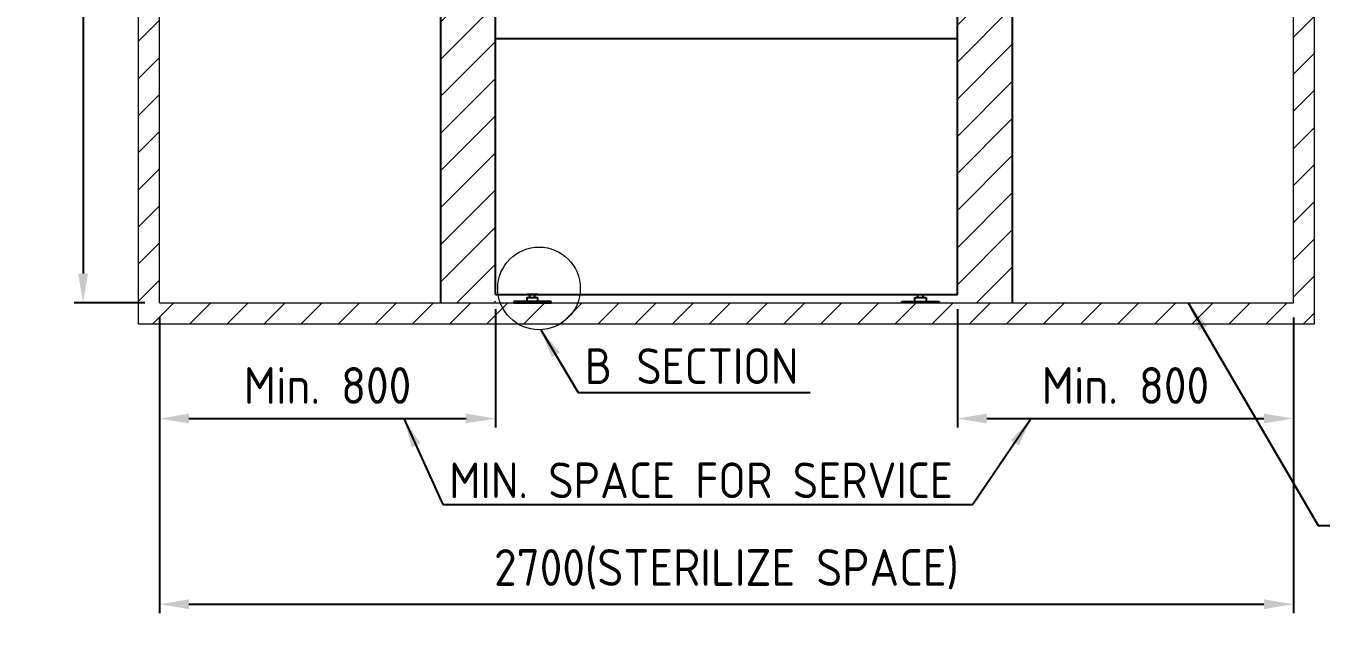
# Model space of a CAD drawing. Header units: millimetres. Extents: x -215875 to -182438, y -22804 to -2215.
# Drawn here: x -190968 to -187883, y -20985 to -19561 of the extents above; entities that cross this region are included whole.
import ezdxf

# ---------------------------------------------------------------- set-up
doc = ezdxf.new("R2010")
doc.units = ezdxf.units.MM
doc.header["$MEASUREMENT"] = 0
doc.linetypes.add('HIDDEN', pattern=[9.525, 6.35, -3.175])
doc.layers.get('0').update_dxf_attribs({"lineweight": 25})
for name, color, linetype, lineweight in [('D', 3, 'Continuous', 13), ('H', 2, 'HIDDEN', 15), ('S', 4, 'Continuous', 15)]:
    doc.layers.add(name, color=color, linetype=linetype, lineweight=lineweight)
doc.styles.get("Standard").update_dxf_attribs({"font": 'KAIU.TTF'})
doc.styles.add('STU25', font='isocp2.shx')
doc.dimstyles.new('STU25', dxfattribs={"dimscale": 35, "dimtxt": 2.5, "dimasz": 2, "dimexe": 0.6, "dimexo": 1, "dimgap": 1, "dimtad": 1, "dimdsep": 46, "dimtxsty": 'STU25', "dimcen": 2, "dimazin": 2, "dimtfac": 1, "dimtmove": 0, "dimatfit": 3, "dimfxl": 0, "dimtolj": 1, "dimtzin": 0, "dimarcsym": 0})
doc.dimstyles.new('STU25$7', dxfattribs={"dimscale": 35, "dimtxt": 2.5, "dimasz": 2, "dimexe": 1.25, "dimexo": 0.625, "dimgap": 1, "dimtad": 0, "dimdec": 4, "dimdsep": 46, "dimtxsty": 'STU25', "dimcen": 2.5, "dimazin": 2, "dimtfac": 1, "dimtdec": 4, "dimtmove": 0, "dimatfit": 3, "dimfxl": 0, "dimtolj": 1, "dimtzin": 0, "dimarcsym": 0})

# ---------------------------------------------------------------- blocks, each defined once
blk = doc.blocks.new('*D2')
at = {"layer": 'D', "color": 0, "lineweight": -2}
for p, q in [((-190649.3, -20255.3), (-190649.3, -20516.7)), ((-189849.3, -20235.3), (-189849.3, -20516.7)), ((-190579.3, -20495.7), (-189919.3, -20495.7))]:
    blk.add_line(p, q, dxfattribs=at)
at = {"layer": 'D', "color": 0}
for points in [[(-190579.3, -20484), (-190579.3, -20507.3), (-190649.3, -20495.7)], [(-189919.3, -20507.3), (-189919.3, -20484), (-189849.3, -20495.7)]]:
    blk.add_solid(points, dxfattribs=at)
at = {"layer": 'Defpoints', "color": 0}
for p in [(-189849.3, -20200.3), (-190649.3, -20220.3), (-189849.3, -20495.7)]:
    blk.add_point(p, dxfattribs=at)
at = {"layer": 'D', "color": 0, "insert": (-190249.3, -20416.9), "char_height": 87.5, "attachment_point": 5, "style": 'STU25'}
blk.add_mtext('\\A1;Min. 800', dxfattribs=at)
blk = doc.blocks.new('*D3')
at = {"layer": 'D', "color": 0, "lineweight": -2}
for p, q in [((-188749.3, -20235.3), (-188749.3, -20516.7)), ((-187949.3, -20255.3), (-187949.3, -20516.7)), ((-188679.3, -20495.7), (-188019.3, -20495.7))]:
    blk.add_line(p, q, dxfattribs=at)
at = {"layer": 'D', "color": 0}
for points in [[(-188679.3, -20484), (-188679.3, -20507.3), (-188749.3, -20495.7)], [(-188019.3, -20507.3), (-188019.3, -20484), (-187949.3, -20495.7)]]:
    blk.add_solid(points, dxfattribs=at)
at = {"layer": 'Defpoints', "color": 0}
for p in [(-188749.3, -20200.3), (-187949.3, -20220.3), (-187949.3, -20495.7)]:
    blk.add_point(p, dxfattribs=at)
at = {"layer": 'D', "color": 0, "insert": (-188349.3, -20416.9), "char_height": 87.5, "attachment_point": 5, "style": 'STU25'}
blk.add_mtext('\\A1;Min. 800', dxfattribs=at)
blk = doc.blocks.new('*D4')
at = {"layer": 'D', "color": 0, "lineweight": -2}
for p, q in [((-189884.3, -18380.3), (-190852.4, -18380.3)), ((-190831.4, -18450.3), (-190831.4, -20150.3)), ((-190684.3, -20220.3), (-190852.4, -20220.3))]:
    blk.add_line(p, q, dxfattribs=at)
at = {"layer": 'D', "color": 0}
for points in [[(-190819.8, -18450.3), (-190843.1, -18450.3), (-190831.4, -18380.3)], [(-190843.1, -20150.3), (-190819.8, -20150.3), (-190831.4, -20220.3)]]:
    blk.add_solid(points, dxfattribs=at)
at = {"layer": 'Defpoints', "color": 0}
for p in [(-189849.3, -18380.3), (-190831.4, -20220.3), (-190649.3, -20220.3)]:
    blk.add_point(p, dxfattribs=at)
at = {"layer": 'D', "color": 0, "insert": (-190910.2, -19320.3), "char_height": 87.5, "attachment_point": 5, "rotation": 90, "style": 'STU25'}
blk.add_mtext('\\A1;1840', dxfattribs=at)
blk = doc.blocks.new('*D18')
at = {"layer": 'D', "color": 0, "lineweight": -2}
for p, q in [((-190649.3, -20255.3), (-190649.3, -20958.9)), ((-187949.3, -20255.3), (-187949.3, -20958.9)), ((-190579.3, -20937.9), (-188019.3, -20937.9))]:
    blk.add_line(p, q, dxfattribs=at)
at = {"layer": 'D', "color": 0}
for points in [[(-190579.3, -20926.2), (-190579.3, -20949.5), (-190649.3, -20937.9)], [(-188019.3, -20949.5), (-188019.3, -20926.2), (-187949.3, -20937.9)]]:
    blk.add_solid(points, dxfattribs=at)
at = {"layer": 'Defpoints', "color": 0}
for p in [(-190649.3, -20220.3), (-187949.3, -20220.3), (-187949.3, -20937.9)]:
    blk.add_point(p, dxfattribs=at)
at = {"layer": 'D', "color": 0, "insert": (-189299.3, -20854.7), "char_height": 87.5, "attachment_point": 5, "style": 'STU25'}
blk.add_mtext('\\A1;{\\Fisocp2.shx;2700(STERILIZE SPACE)', dxfattribs=at)

msp = doc.modelspace()

# ---------------------------------------------------------------- hatches: boundary and pattern name
at = {"layer": 'D', "ltscale": 10}
h = msp.add_hatch(dxfattribs=at)
h.set_pattern_fill('ANSI31', color=256, scale=500, style=0)
h.set_pattern_definition([(45, (28191.44, 99.58), (-44.194174, 44.194174), [])])
h.paths.add_polyline_path([(-189980.132, -18433.337), (-190649.348, -18433.337), (-190649.348, -17520.271), (-187949.348, -17520.271), (-187949.348, -18433.337), (-188618.564, -18433.337), (-188618.564, -20220.271), (-188749.348, -20220.271), (-188749.348, -18380.271), (-189849.348, -18380.271), (-189849.348, -20220.271), (-189980.132, -20220.271)])
at = {"layer": 'H', "ltscale": 5}
h = msp.add_hatch(dxfattribs=at)
h.set_pattern_fill('ANSI31', color=256, scale=500, style=0)
h.set_pattern_definition([(45, (27725.22, 395.66), (-44.194174, 44.194174), [])])
h.paths.add_polyline_path([(-187899.348, -20270.271), (-187899.348, -17520.271), (-187949.348, -17520.271), (-187949.348, -20220.271), (-190649.348, -20220.271), (-190649.348, -17520.271), (-190699.348, -17520.271), (-190699.348, -20270.271)])
h.paths.add_polyline_path([(-187899.348, -17520.271), (-187949.348, -17520.271)], flags=16)
h.paths.add_polyline_path([(-190699.348, -17520.271), (-190649.348, -17520.271)], flags=16)

# ---------------------------------------------------------------- linework, layer by layer
for p, q in [((-189980.132, -18433.337), (-189980.132, -20220.271)), ((-188618.564, -18433.337), (-188618.564, -20220.271)), ((-189849.348, -19590.271), (-189849.348, -18690.271)), ((-188749.348, -19590.271), (-188749.348, -18690.271)), ((-189849.348, -19590.271), (-188749.348, -19590.271)), ((-189849.348, -20200.271), (-189849.348, -19590.271)), ((-188749.348, -20200.271), (-188749.348, -19590.271)), ((-189849.348, -20200.271), (-188749.348, -20200.271)), ((-189767.448, -20207.271), (-189767.448, -20200.271)), ((-189755.448, -20207.271), (-189755.448, -20200.271)), ((-188843.248, -20207.271), (-188843.248, -20200.271)), ((-188831.248, -20207.271), (-188831.248, -20200.271)), ((-189774.727, -20207.271), (-189748.169, -20207.271)), ((-188850.527, -20207.271), (-188823.969, -20207.271))]:
    msp.add_line(p, q)
at = {"linetype": 'Continuous'}
for p, q in [((-189748.169, -20200.271), (-189774.727, -20200.271)), ((-188850.527, -20200.271), (-188823.969, -20200.271)), ((-189716.948, -20217.271), (-189805.948, -20217.271)), ((-189805.948, -20217.271), (-189805.948, -20220.271)), ((-189805.948, -20220.271), (-189716.948, -20220.271)), ((-189774.727, -20207.271), (-189774.727, -20217.271)), ((-189748.169, -20217.271), (-189748.169, -20207.271)), ((-189716.948, -20220.271), (-189716.948, -20217.271)), ((-188881.748, -20220.271), (-188881.748, -20217.271)), ((-188881.748, -20217.271), (-188792.748, -20217.271)), ((-188792.748, -20220.271), (-188881.748, -20220.271)), ((-188850.527, -20217.271), (-188850.527, -20207.271)), ((-188823.969, -20207.271), (-188823.969, -20217.271)), ((-188792.748, -20217.271), (-188792.748, -20220.271))]:
    msp.add_line(p, q, dxfattribs=at)
at = {"layer": 'D'}
msp.add_circle((-189745.683, -20185.704), 98.378, dxfattribs=at)
at = {"layer": 'S', "linetype": 'Continuous'}
for p, q in [((-190699.348, -20270.271), (-190699.348, -17520.271)), ((-190649.348, -20220.271), (-190649.348, -17520.271)), ((-187949.348, -20220.271), (-187949.348, -17520.271)), ((-187899.348, -20270.271), (-187899.348, -17520.271)), ((-190649.348, -20220.271), (-187949.348, -20220.271)), ((-190699.348, -20270.271), (-187899.348, -20270.271))]:
    msp.add_line(p, q, dxfattribs=at)

# ---------------------------------------------------------------- texts
at = {"layer": 'D', "color": 11, "char_height": 85, "attachment_point": 1}
for s, insert in [('{\\Fisocp2.shx;\\C3;B\\f標楷體|b0|i0|c136|p65; \\Fisocp2.shx;SECTION}', (-189636.778, -20328.333)), ('{\\Fisocp2.shx;\\C3;MIN. SPACE FOR SERVICE}', (-189959.424, -20600.261))]:
    msp.add_mtext(s, dxfattribs=dict(at, insert=insert))

# ---------------------------------------------------------------- dimensions: what is measured, and where the dimension line sits
at = {"layer": 'D'}
dim = msp.add_linear_dim(base=(-190831.419, -20220.271), p1=(-189849.348, -18380.271), p2=(-190649.348, -20220.271), angle=90, dimstyle='STU25', dxfattribs=at)
dim.commit()
dim.dimension.update_dxf_attribs({"geometry": '*D4', "text_midpoint": (-190831.419, -19320.271), "dimtype": 160})
dim = msp.add_linear_dim(base=(-189849.348, -20495.654), p1=(-190649.348, -20220.271), p2=(-189849.348, -20200.271), text='Min. <>', dimstyle='STU25', dxfattribs=at)
dim.commit()
dim.dimension.update_dxf_attribs({"geometry": '*D2', "text_midpoint": (-190249.348, -20416.904)})
for base, p1, text, picture, middle in [((-187949.348, -20495.654), (-188749.348, -20200.271), 'Min. <>', '*D3', (-188349.348, -20495.654)), ((-187949.348, -20937.852), (-190649.348, -20220.271), '{\\Fisocp2.shx;<>(STERILIZE SPACE)', '*D18', (-189299.348, -20937.852))]:
    dim = msp.add_linear_dim(base=base, p1=p1, p2=(-187949.348, -20220.271), text=text, dimstyle='STU25', dxfattribs=at)
    dim.commit()
    dim.dimension.update_dxf_attribs({"geometry": picture, "text_midpoint": middle, "dimtype": 160})

# ---------------------------------------------------------------- leaders
for points, override in [([(-188199.536, -20220.271), (-187890.439, -20750.19), (-186274.601, -20750.19)], {"dimgap": 1, "dimtad": 0}), ([(-189741.198, -20283.979), (-189652.185, -20433.621), (-189100.182, -20433.621)], {"dimgap": 1, "dimtad": 0}), ([(-190067.43, -20495.654), (-189974.533, -20700.369), (-188712.561, -20700.369)], {"dimexe": 0.6, "dimexo": 1, "dimtad": 1, "dimdec": 2, "dimcen": 2, "dimtdec": 2}), ([(-188573.305, -20495.654), (-188712.561, -20700.369)], {"dimexe": 0.6, "dimexo": 1, "dimtad": 1, "dimdec": 2, "dimcen": 2, "dimtdec": 2})]:
    msp.add_leader(points, dimstyle='STU25$7', override=override, dxfattribs=at)

doc.saveas('drawing.dxf')
